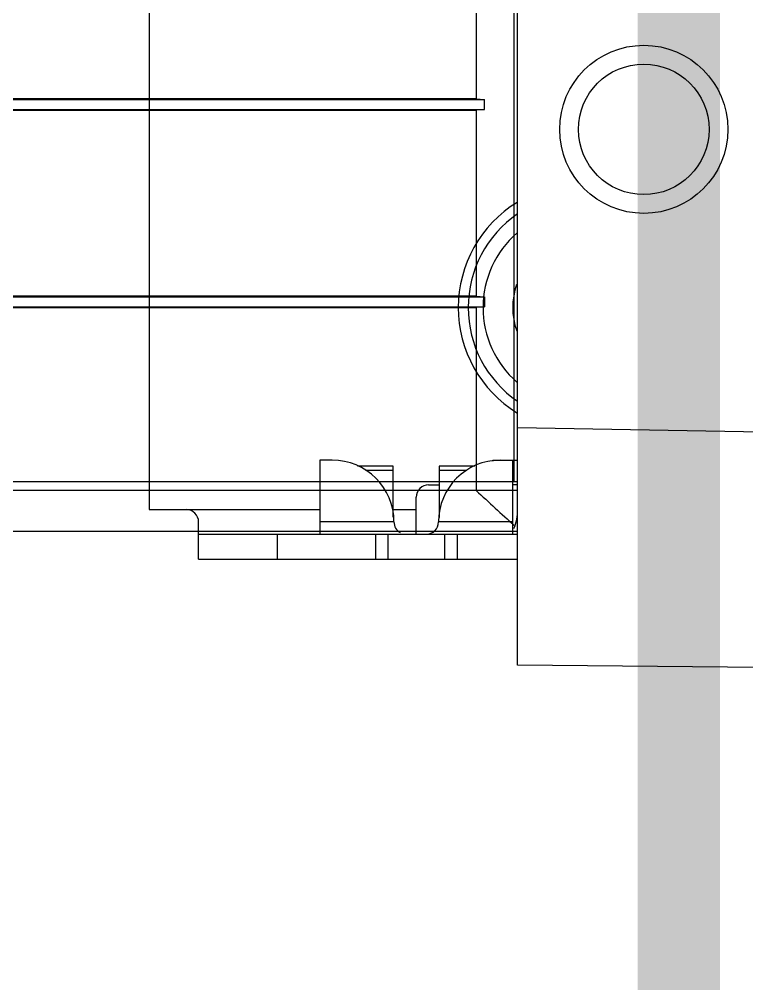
# Model space of a CAD drawing. Header units: millimetres. Extents: x 30557 to 235556, y -116603 to -73383.
# Drawn here: x 36195.14 to 36230.51, y -75060.77 to -75013.85 of the extents above; entities that cross this region are included whole.
import ezdxf

# ---------------------------------------------------------------- set-up
doc = ezdxf.new("R2010")
doc.units = ezdxf.units.MM

# ---------------------------------------------------------------- blocks, each defined once
blk = doc.blocks.new('1756-PA72')
at = {"linetype": 'Continuous'}
for p, q in [((8266.704, 5582.66), (8266.704, 5718.651)), ((8266.563, 5582.66), (8266.563, 5688.909)), ((8265.026, 5605.723), (8265.026, 5598.194)), ((8265.026, 5598.194), (8194.89, 5598.194)), ((8265.026, 5598.194), (8265.362, 5598.159)), ((8194.931, 5598.159), (8265.362, 5598.159)), ((8265.362, 5597.759), (8265.362, 5598.159)), ((8194.963, 5597.724), (8265.026, 5597.724)), ((8194.993, 5597.759), (8265.362, 5597.759)), ((8265.362, 5597.759), (8265.026, 5597.724)), ((8265.026, 5597.724), (8265.026, 5590.194)), ((8265.026, 5590.194), (8196.211, 5590.194)), ((8196.253, 5590.159), (8265.362, 5590.159)), ((8265.026, 5590.194), (8265.362, 5590.159)), ((8265.362, 5590.159), (8265.362, 5589.759)), ((8196.294, 5589.724), (8265.026, 5589.724)), ((8196.323, 5589.759), (8265.362, 5589.759)), ((8265.362, 5589.759), (8265.026, 5589.724)), ((8265.026, 5589.724), (8265.026, 5582.31)), ((8266.704, 5582.66), (8183.232, 5582.66)), ((8266.704, 5580.66), (8266.704, 5582.66)), ((8266.704, 5582.31), (8183.306, 5582.31)), ((8170.691, 5580.66), (8266.704, 5580.66))]:
    blk.add_line(p, q, dxfattribs=at)
blk.add_open_spline([(8265.026, 5582.31), (8265.28, 5582.071), (8265.79, 5581.596), (8266.308, 5581.129), (8266.563, 5580.894)], degree=3, knots=[0, 0, 0, 0, 0.500826, 1, 1, 1, 1], dxfattribs=at)
blk = doc.blocks.new('1756-A10-Z')
at = {"color": 7, "linetype": 'Continuous'}
for p, q in [((16.437, -136.82), (16.437, 8.709)), ((1.503, -74.379), (1.503, -130.506)), ((26.36, -127.372), (16.437, -127.198)), ((8.419, -128.501), (8.419, -131.508)), ((8.92, -128.501), (8.419, -128.501)), ((15.435, -128.501), (15.435, -128.549)), ((15.435, -128.501), (16.437, -128.501)), ((16.237, -131.508), (16.237, -128.501)), ((11.396, -128.752), (9.946, -128.752)), ((11.396, -130.817), (11.396, -128.752)), ((13.26, -128.752), (13.26, -130.824)), ((14.707, -128.752), (13.26, -128.752)), ((12.829, -129.504), (13.26, -129.504)), ((12.328, -131.508), (12.328, -130.005)), ((1.503, -130.506), (3.007, -130.506)), ((3.508, -132.511), (3.508, -131.007)), ((3.508, -131.508), (16.437, -131.508)), ((10.674, -131.508), (10.674, -132.511)), ((13.982, -131.508), (13.982, -132.511)), ((3.508, -132.511), (16.437, -132.511)), ((26.36, -136.907), (16.437, -136.82))]:
    blk.add_line(p, q, dxfattribs=at)
at = {"color": 9, "linetype": 'Continuous'}
for p, q in [((11.396, -128.916), (10.267, -128.916)), ((14.38, -128.916), (13.26, -128.916)), ((16.437, -129.504), (16.267, -129.504)), ((3.007, -130.506), (8.419, -130.506)), ((11.346, -130.506), (12.328, -130.506)), ((11.426, -131.007), (8.419, -131.007)), ((16.237, -131.007), (13.23, -131.007)), ((6.695, -131.508), (6.695, -132.511)), ((11.175, -131.508), (11.175, -132.511)), ((13.48, -132.511), (13.48, -131.508))]:
    blk.add_line(p, q, dxfattribs=at)
at = {"color": 7, "linetype": 'Continuous'}
for radius in [3.408, 2.646]:
    blk.add_circle((21.549, -115.091), radius, dxfattribs=at)
at = {"color": 9, "linetype": 'Continuous'}
for radius, start, end in [(5.011, 121.6787, 238.3051), (4.61, 124.5428, 235.4572), (4.009, 131.062, 228.938), (2.806, 160.5312, 199.4885)]:
    blk.add_arc((19.043, -122.317), radius, start, end, dxfattribs=at)
at = {"color": 7, "linetype": 'Continuous'}
for centre, radius, start, end in [((8.92, -131.007), 2.506, 0, 90), ((15.736, -131.007), 2.506, 90, 180), ((12.829, -130.005), 0.501, 90, 180), ((3.007, -131.007), 0.501, 0, 90), ((14.433, -130.506), 2.005, 337.3162, 0), ((11.927, -131.007), 0.501, 180, 240), ((12.729, -131.007), 0.501, 270, 0)]:
    blk.add_arc(centre, radius, start, end, dxfattribs=at)

msp = doc.modelspace()

# ---------------------------------------------------------------- linework, layer by layer
at = {"color": 3, "const_width": 4}
msp.add_lwpolyline([(36259.418, -74997.477), (36227.211, -74997.477), (36227.211, -75089.976), (36038.843, -75089.976), (36038.843, -74671.103), (36258.329, -74671.103), (36258.329, -74618.508)], dxfattribs=at)

# ---------------------------------------------------------------- block references
at = {"xscale": 1.2, "yscale": 1.2, "zscale": 1.2}
msp.add_blockref('1756-A10-Z', (36199.648, -74881.099), dxfattribs=at)
at = {"linetype": 'Continuous', "xscale": 1.2, "yscale": 1.2, "zscale": 1.2}
msp.add_blockref('1756-PA72', (26299.328, -81735.549), dxfattribs=at)

doc.saveas('drawing.dxf')
